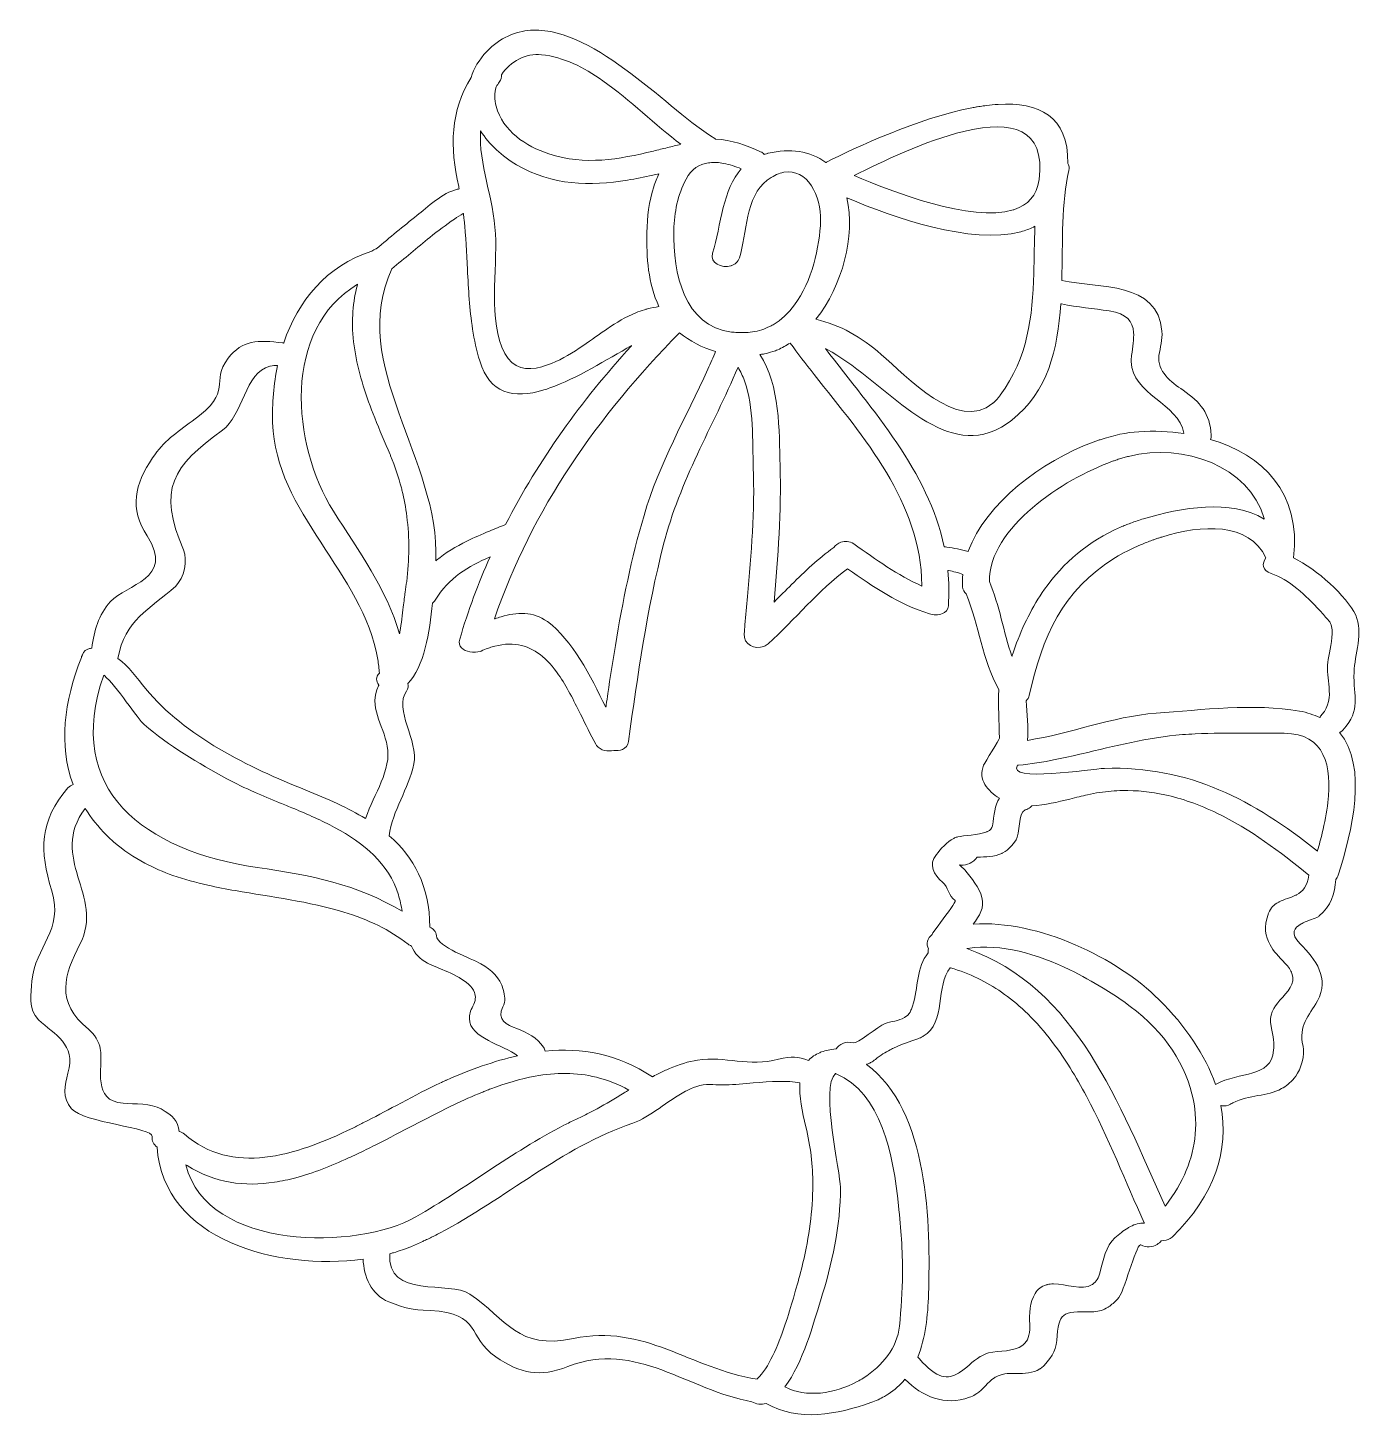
# Model space of a CAD drawing. Header units: inches. Extents: x -812 to 7891, y -3575 to 2748.
# Drawn here: x -802.8 to -370, y -1491.4 to -1041.3 of the extents above; entities that cross this region are included whole.
import ezdxf

# ---------------------------------------------------------------- set-up
doc = ezdxf.new("R2010")
doc.units = ezdxf.units.IN
doc.header["$MEASUREMENT"] = 0
doc.layers.add('Layer 1', color=7, linetype='Continuous')

# ---------------------------------------------------------------- blocks, each defined once
blk = doc.blocks.new('block 67')
at = {"layer": 'Layer 1', "lineweight": 0}
for points, knots in [([(-379.04, -1268.63), (-379.01, -1268.61), (-378.98, -1268.6), (-378.95, -1268.58), (-378.65, -1268.41), (-378.38, -1268.18), (-378.14, -1267.93), (-372.09, -1261.31), (-374.84, -1257.38), (-374.56, -1249.31), (-374.37, -1243.67), (-371.47, -1236.38), (-374.02, -1230.9), (-376.95, -1224.62), (-386.58, -1216.11), (-394.09, -1212.3), (-391.58, -1191.4), (-404.14, -1179.07), (-420.9, -1174.11), (-420.77, -1173.67), (-420.63, -1173.25), (-420.69, -1172.71), (-421.1, -1165.64), (-424.16, -1162.13), (-429.79, -1158.24), (-433.64, -1155.58), (-438.25, -1152.2), (-437.55, -1147.02), (-437.16, -1144.41), (-436.36, -1141.9), (-436.58, -1139.21), (-437.91, -1123.06), (-456.88, -1125.35), (-468.94, -1122.84), (-468.6, -1110.23), (-469.1, -1097.56), (-466.63, -1087.34), (-466.39, -1086.42), (-466.63, -1085.65), (-467.02, -1084.99), (-466.67, -1069.62), (-476.48, -1065.2), (-489.5, -1065.96), (-490.74, -1066.04), (-492.01, -1066.16), (-493.3, -1066.32), (-493.63, -1066.36), (-493.95, -1066.41), (-494.28, -1066.45), (-494.6, -1066.5), (-494.93, -1066.55), (-495.26, -1066.6), (-495.59, -1066.65), (-495.92, -1066.7), (-496.25, -1066.76), (-496.33, -1066.77), (-496.4, -1066.79), (-496.48, -1066.8), (-496.97, -1066.88), (-497.47, -1066.98), (-497.97, -1067.07), (-515.36, -1070.4), (-535.44, -1079.88), (-544.98, -1084.62), (-545.05, -1084.66), (-545.11, -1084.69), (-545.17, -1084.72), (-550.12, -1080.95), (-556.91, -1080.15), (-563.73, -1081.72), (-563.79, -1081.73), (-563.85, -1081.74), (-563.9, -1081.76), (-564.2, -1081.82), (-564.48, -1081.93), (-564.77, -1082.03), (-564.85, -1082.05), (-564.93, -1082.08), (-565.01, -1082.1), (-565.35, -1081.77), (-565.7, -1081.47), (-566.2, -1081.25), (-570.63, -1079.16), (-575.75, -1077.4), (-580.76, -1077.14), (-580.87, -1077.08), (-580.9, -1077), (-581, -1076.94), (-595.34, -1068.45), (-619.29, -1041.26), (-639.74, -1041.98), (-639.99, -1041.98), (-640.23, -1042), (-640.47, -1042.02), (-645.47, -1042.35), (-650.24, -1044.41), (-654.61, -1048.88), (-657.23, -1051.57), (-658.85, -1054.4), (-659.73, -1057.26), (-666.38, -1068.01), (-666.64, -1079.83), (-663.7, -1092.44), (-663.63, -1092.71), (-663.61, -1092.96), (-663.55, -1093.25), (-663.55, -1093.25), (-663.55, -1093.26), (-663.55, -1093.26), (-663.69, -1093.28), (-663.82, -1093.3), (-663.96, -1093.33), (-664.03, -1093.34), (-664.11, -1093.36), (-664.18, -1093.38), (-668.91, -1094.41), (-673.9, -1099.26), (-677.18, -1101.83), (-681.64, -1105.32), (-685.98, -1108.95), (-690.31, -1112.59), (-690.85, -1112.76), (-691.37, -1112.98), (-691.79, -1113.33), (-706.52, -1118.09), (-715.58, -1129.42), (-720.19, -1142.89), (-720.21, -1142.94), (-720.22, -1142.99), (-720.24, -1143.04), (-720.37, -1143.01), (-720.45, -1142.94), (-720.6, -1142.93), (-724.48, -1142.53), (-727.76, -1142.21), (-730.68, -1142.85), (-733.43, -1143.45), (-735.86, -1144.9), (-738.18, -1147.91), (-744.37, -1155.93), (-735.75, -1158.11), (-749.76, -1168.2), (-754.86, -1171.89), (-758.97, -1174.76), (-762.56, -1180.02), (-768.44, -1188.67), (-770.09, -1196.35), (-764.3, -1205.29), (-755.25, -1219.24), (-771.2, -1220.9), (-776.13, -1226.45), (-780.23, -1231.04), (-781.31, -1235.68), (-782.2, -1241.48), (-782.2, -1241.5), (-782.21, -1241.51), (-782.21, -1241.53), (-782.47, -1241.55), (-782.73, -1241.59), (-782.97, -1241.66), (-783.95, -1241.9), (-784.78, -1242.52), (-785.23, -1243.61), (-785.26, -1243.74), (-785.32, -1243.85), (-785.36, -1243.97), (-785.46, -1244.14), (-785.53, -1244.33), (-785.56, -1244.51), (-791.14, -1258.76), (-792.98, -1272.81), (-788.21, -1285.55), (-788.83, -1285.74), (-789.43, -1286.08), (-789.9, -1286.63), (-799.1, -1297.14), (-799.15, -1306.98), (-795.14, -1319.82), (-791.13, -1332.74), (-800.54, -1337.73), (-801.51, -1348.99), (-801.88, -1352.95), (-802.84, -1358.14), (-799.41, -1361.45), (-794.23, -1366.42), (-787.2, -1369.23), (-789.9, -1378.69), (-791, -1382.65), (-791.83, -1386.51), (-788.73, -1390.21), (-784.92, -1394.73), (-762.34, -1396.29), (-762.71, -1399.15), (-762.9, -1400.65), (-762.17, -1401.77), (-761.11, -1402.56), (-759.1, -1432.7), (-722.2, -1442.53), (-694.6, -1438.73), (-694.32, -1444.33), (-691.99, -1450.27), (-686.29, -1452.52), (-680.02, -1454.98), (-679.58, -1455), (-672.95, -1455.33), (-656.07, -1456.14), (-661.13, -1463.93), (-651.76, -1470.29), (-643.65, -1475.76), (-637.56, -1476.98), (-628.43, -1473.43), (-606.31, -1464.8), (-589.56, -1481.21), (-569, -1484.78), (-567.68, -1485.57), (-565.96, -1485.93), (-564.43, -1485.31), (-554.06, -1491.37), (-541.46, -1488.91), (-530.56, -1485.05), (-528.98, -1484.5), (-527.53, -1483.84), (-526.21, -1483.08), (-525.79, -1482.85), (-525.38, -1482.6), (-524.99, -1482.34), (-522.88, -1480.97), (-521.12, -1479.36), (-519.62, -1477.55), (-519.6, -1477.57), (-519.58, -1477.59), (-519.56, -1477.61), (-513.99, -1483.09), (-506.74, -1486.3), (-498.79, -1483.35), (-498.1, -1483.1), (-497.5, -1482.81), (-496.96, -1482.49), (-496.86, -1482.43), (-496.76, -1482.37), (-496.66, -1482.31), (-494.08, -1480.69), (-492.97, -1478.48), (-490.69, -1477.06), (-490.51, -1476.94), (-490.32, -1476.83), (-490.12, -1476.72), (-488.6, -1475.94), (-486.58, -1475.48), (-483.44, -1475.67), (-481.18, -1475.79), (-478.19, -1475.52), (-476.06, -1474.22), (-475.98, -1474.17), (-475.91, -1474.13), (-475.84, -1474.08), (-475.41, -1473.8), (-475.02, -1473.47), (-474.68, -1473.09), (-471.75, -1469.83), (-470.58, -1467.85), (-470.38, -1463.46), (-470.2, -1459.35), (-469.29, -1457.43), (-467.74, -1456.54), (-465.72, -1455.38), (-462.61, -1455.98), (-458.61, -1455.74), (-456.81, -1455.63), (-455.4, -1455.12), (-454.13, -1454.33), (-454.03, -1454.28), (-453.94, -1454.22), (-453.85, -1454.15), (-452.84, -1453.49), (-451.9, -1452.65), (-450.92, -1451.7), (-448.84, -1449.72), (-445.12, -1434.48), (-443.55, -1434.14), (-443.5, -1434.12), (-443.44, -1434.13), (-443.39, -1434.16), (-441.66, -1435.18), (-439.65, -1434.9), (-438.19, -1434.02), (-437.64, -1433.68), (-437.17, -1433.27), (-436.82, -1432.8), (-436.78, -1432.8), (-436.75, -1432.81), (-436.71, -1432.8), (-435.71, -1432.84), (-434.73, -1432.66), (-433.9, -1432.13), (-433.68, -1432), (-433.47, -1431.84), (-433.28, -1431.65), (-419.39, -1418.02), (-414.9, -1403.45), (-417.54, -1389.17), (-417.46, -1389.19), (-417.38, -1389.2), (-417.3, -1389.21), (-416.35, -1389.36), (-415.35, -1389.25), (-414.45, -1388.72), (-414.38, -1388.68), (-414.31, -1388.64), (-414.24, -1388.6), (-414.07, -1388.51), (-413.91, -1388.42), (-413.74, -1388.34), (-408.26, -1385.54), (-402.77, -1386.35), (-397.95, -1383.71), (-397.79, -1383.63), (-397.64, -1383.54), (-397.49, -1383.45), (-396.05, -1382.59), (-394.68, -1381.39), (-393.38, -1379.67), (-391.69, -1377.45), (-390.33, -1372.77), (-391.01, -1370), (-392.67, -1363.24), (-389.05, -1360.27), (-386.38, -1355.4), (-382.34, -1348.01), (-386.92, -1342.14), (-392.03, -1336.84), (-395.21, -1333.58), (-393.89, -1331.75), (-391.63, -1330.52), (-391.43, -1330.4), (-391.21, -1330.3), (-391, -1330.19), (-389.27, -1329.38), (-387.23, -1328.84), (-386.18, -1328.24), (-386.16, -1328.23), (-386.13, -1328.22), (-386.11, -1328.2), (-385.98, -1328.13), (-385.86, -1328.05), (-385.77, -1327.97), (-382.02, -1324.68), (-380.8, -1320.89), (-380.49, -1316.15), (-380.14, -1315.75), (-379.86, -1315.31), (-379.7, -1314.8), (-375.21, -1300.7), (-370.01, -1279.77), (-379.25, -1268.73), (-379.18, -1268.7), (-379.11, -1268.67), (-379.04, -1268.63)], [0, 0, 0, 0, 1, 1, 1, 2, 2, 2, 3, 3, 3, 4, 4, 4, 5, 5, 5, 6, 6, 6, 7, 7, 7, 8, 8, 8, 9, 9, 9, 10, 10, 10, 11, 11, 11, 12, 12, 12, 13, 13, 13, 14, 14, 14, 15, 15, 15, 16, 16, 16, 17, 17, 17, 18, 18, 18, 19, 19, 19, 20, 20, 20, 21, 21, 21, 22, 22, 22, 23, 23, 23, 24, 24, 24, 25, 25, 25, 26, 26, 26, 27, 27, 27, 28, 28, 28, 29, 29, 29, 30, 30, 30, 31, 31, 31, 32, 32, 32, 33, 33, 33, 34, 34, 34, 35, 35, 35, 36, 36, 36, 37, 37, 37, 38, 38, 38, 39, 39, 39, 40, 40, 40, 41, 41, 41, 42, 42, 42, 43, 43, 43, 44, 44, 44, 45, 45, 45, 46, 46, 46, 47, 47, 47, 48, 48, 48, 49, 49, 49, 50, 50, 50, 51, 51, 51, 52, 52, 52, 53, 53, 53, 54, 54, 54, 55, 55, 55, 56, 56, 56, 57, 57, 57, 58, 58, 58, 59, 59, 59, 60, 60, 60, 61, 61, 61, 62, 62, 62, 63, 63, 63, 64, 64, 64, 65, 65, 65, 66, 66, 66, 67, 67, 67, 68, 68, 68, 69, 69, 69, 70, 70, 70, 71, 71, 71, 72, 72, 72, 73, 73, 73, 74, 74, 74, 75, 75, 75, 76, 76, 76, 77, 77, 77, 78, 78, 78, 79, 79, 79, 80, 80, 80, 81, 81, 81, 82, 82, 82, 83, 83, 83, 84, 84, 84, 85, 85, 85, 86, 86, 86, 87, 87, 87, 88, 88, 88, 89, 89, 89, 90, 90, 90, 91, 91, 91, 92, 92, 92, 93, 93, 93, 94, 94, 94, 95, 95, 95, 96, 96, 96, 97, 97, 97, 98, 98, 98, 99, 99, 99, 100, 100, 100, 101, 101, 101, 102, 102, 102, 103, 103, 103, 104, 104, 104, 105, 105, 105, 106, 106, 106, 107, 107, 107, 108, 108, 108, 109, 109, 109, 110, 110, 110, 111, 111, 111, 112, 112, 112, 113, 113, 113, 114, 114, 114, 115, 115, 115, 116, 116, 116, 117, 117, 117, 118, 118, 118, 119, 119, 119, 119]), ([(-636.94, -1049.93), (-629.88, -1050.68), (-623.36, -1053.97), (-617.16, -1058.31), (-608.33, -1064.47), (-600.13, -1072.76), (-591.92, -1078.85), (-593.38, -1079.19), (-594.83, -1079.55), (-596.27, -1079.9), (-597.03, -1080.09), (-597.79, -1080.28), (-598.54, -1080.46), (-599.3, -1080.65), (-600.05, -1080.83), (-600.8, -1081.01), (-612, -1083.72), (-622.8, -1085.75), (-634.61, -1081.92), (-642.06, -1079.48), (-649.45, -1074.55), (-651.59, -1066.58), (-652.18, -1064.4), (-652.13, -1062.26), (-651.61, -1060.27), (-651.28, -1059.76), (-650.97, -1059.3), (-650.61, -1058.78), (-649.96, -1057.97), (-649.81, -1057.16), (-649.86, -1056.37), (-647.08, -1052.13), (-642.02, -1049.4), (-636.94, -1049.93)], [0, 0, 0, 0, 1, 1, 1, 2, 2, 2, 3, 3, 3, 4, 4, 4, 5, 5, 5, 6, 6, 6, 7, 7, 7, 8, 8, 8, 9, 9, 9, 10, 10, 10, 11, 11, 11, 11]), ([(-484.69, -1100.04), (-498.09, -1104.11), (-523.74, -1094.16), (-536.02, -1088.96), (-527.12, -1084.47), (-512.95, -1077.67), (-500.62, -1074.69), (-500.31, -1074.61), (-500.01, -1074.54), (-499.7, -1074.47), (-485.55, -1071.25), (-474.08, -1073.34), (-476.28, -1090.26), (-476.96, -1095.46), (-479.91, -1098.45), (-484.22, -1099.9), (-484.37, -1099.95), (-484.53, -1100), (-484.69, -1100.04)], [0, 0, 0, 0, 1, 1, 1, 2, 2, 2, 3, 3, 3, 4, 4, 4, 5, 5, 5, 6, 6, 6, 6]), ([(-615.82, -1138.48), (-616.49, -1138.92), (-617.16, -1139.38), (-617.84, -1139.85), (-621.93, -1142.69), (-629.43, -1148.46), (-636.29, -1150.52), (-636.48, -1150.58), (-636.68, -1150.63), (-636.87, -1150.68), (-641.72, -1152), (-646.19, -1151.34), (-648.83, -1146.34), (-654.23, -1136.02), (-651.22, -1119.07), (-651.82, -1107.77), (-652.44, -1096.02), (-657.33, -1085.29), (-656.65, -1074.51), (-653.78, -1078.92), (-649.63, -1082.77), (-645.03, -1085.45), (-633.32, -1092.25), (-621.33, -1092.38), (-609.21, -1090.42), (-606.49, -1089.99), (-603.77, -1089.45), (-601.04, -1088.85), (-600.38, -1088.71), (-599.71, -1088.56), (-599.05, -1088.41), (-599.71, -1089.74), (-600.27, -1091.12), (-600.73, -1092.55), (-602.28, -1097.27), (-602.81, -1102.42), (-602.93, -1107.31), (-603.11, -1115.19), (-602.52, -1123.97), (-599.04, -1131.21), (-599.03, -1131.22), (-599.02, -1131.23), (-599.02, -1131.24), (-600.32, -1131.39), (-601.56, -1131.63), (-602.76, -1131.95), (-603.08, -1132.04), (-603.39, -1132.12), (-603.7, -1132.23), (-604.66, -1132.51), (-605.59, -1132.84), (-606.51, -1133.23), (-609.7, -1134.55), (-612.7, -1136.38), (-615.82, -1138.48)], [0, 0, 0, 0, 1, 1, 1, 2, 2, 2, 3, 3, 3, 4, 4, 4, 5, 5, 5, 6, 6, 6, 7, 7, 7, 8, 8, 8, 9, 9, 9, 10, 10, 10, 11, 11, 11, 12, 12, 12, 13, 13, 13, 14, 14, 14, 15, 15, 15, 16, 16, 16, 17, 17, 17, 18, 18, 18, 18]), ([(-583.07, -1084.84), (-582.91, -1084.81), (-582.75, -1084.79), (-582.58, -1084.78), (-581.16, -1084.62), (-579.67, -1084.73), (-578.17, -1085.01), (-576.24, -1085.36), (-574.3, -1086), (-572.45, -1086.74), (-575.41, -1090.06), (-577.06, -1094.54), (-578.26, -1099.24), (-579.55, -1104.26), (-580.33, -1109.56), (-581.7, -1113.99), (-582.71, -1117.23), (-578.75, -1118.94), (-575.8, -1118.05), (-575.76, -1118.04), (-575.71, -1118.03), (-575.67, -1118.01), (-574.48, -1117.62), (-573.47, -1116.79), (-573.06, -1115.46), (-570.66, -1107.7), (-571.11, -1095.69), (-564.04, -1090.41), (-562.37, -1089.17), (-560.8, -1088.4), (-559.33, -1088.03), (-559.13, -1087.97), (-558.94, -1087.93), (-558.75, -1087.89), (-551.11, -1086.43), (-546.54, -1095.68), (-546.82, -1103.49), (-547.15, -1112.09), (-549.64, -1123.12), (-555.27, -1130.72), (-557.2, -1133.33), (-559.49, -1135.53), (-562.19, -1137.09), (-562.56, -1137.31), (-562.94, -1137.51), (-563.33, -1137.7), (-563.49, -1137.78), (-563.65, -1137.86), (-563.82, -1137.93), (-565.57, -1138.73), (-567.47, -1139.28), (-569.54, -1139.51), (-571.44, -1139.69), (-573.15, -1139.68), (-574.78, -1139.53), (-575.07, -1139.5), (-575.33, -1139.45), (-575.62, -1139.45), (-590.78, -1137.55), (-594.56, -1120.67), (-594.22, -1106.56), (-594.08, -1100.83), (-592.98, -1095.15), (-590.28, -1090.09), (-588.5, -1086.78), (-585.94, -1085.26), (-583.07, -1084.84)], [0, 0, 0, 0, 1, 1, 1, 2, 2, 2, 3, 3, 3, 4, 4, 4, 5, 5, 5, 6, 6, 6, 7, 7, 7, 8, 8, 8, 9, 9, 9, 10, 10, 10, 11, 11, 11, 12, 12, 12, 13, 13, 13, 14, 14, 14, 15, 15, 15, 16, 16, 16, 17, 17, 17, 18, 18, 18, 19, 19, 19, 20, 20, 20, 21, 21, 21, 22, 22, 22, 22]), ([(-538.33, -1096.16), (-538.24, -1096.2), (-538.15, -1096.24), (-538.05, -1096.27), (-523.31, -1102.38), (-498.29, -1111.38), (-482.22, -1107.06), (-482.01, -1107.01), (-481.81, -1106.95), (-481.6, -1106.89), (-480.2, -1106.48), (-478.87, -1105.96), (-477.62, -1105.32), (-477.62, -1105.32), (-477.62, -1105.37), (-477.62, -1105.37), (-477.81, -1110.46), (-477.83, -1115.55), (-477.98, -1120.6), (-478.39, -1134.3), (-479.84, -1147.7), (-488.81, -1159.83), (-489.02, -1160.12), (-489.24, -1160.4), (-489.46, -1160.66), (-489.95, -1161.26), (-490.46, -1161.79), (-490.99, -1162.26), (-491.07, -1162.32), (-491.15, -1162.39), (-491.23, -1162.46), (-502.36, -1171.92), (-519.22, -1153.71), (-527.28, -1146.65), (-533.63, -1141.09), (-540.46, -1137.12), (-548.36, -1135.34), (-539.78, -1124.53), (-535.52, -1108.37), (-538.33, -1096.16)], [0, 0, 0, 0, 1, 1, 1, 2, 2, 2, 3, 3, 3, 4, 4, 4, 5, 5, 5, 6, 6, 6, 7, 7, 7, 8, 8, 8, 9, 9, 9, 10, 10, 10, 11, 11, 11, 12, 12, 12, 13, 13, 13, 13]), ([(-662.23, -1101.15), (-662.23, -1101.15), (-662.21, -1101.14), (-662.2, -1101.13), (-662.2, -1101.16), (-662.19, -1101.19), (-662.19, -1101.22), (-662.1, -1101.91), (-662.02, -1102.59), (-661.95, -1103.28), (-661.37, -1108.57), (-661.13, -1113.89), (-660.88, -1119.21), (-660.56, -1125.68), (-660.23, -1132.13), (-659.23, -1138.48), (-658.69, -1141.95), (-657.95, -1145.39), (-656.91, -1148.79), (-655.28, -1154.12), (-652.58, -1157.14), (-649.17, -1158.52), (-645.52, -1160.01), (-641.07, -1159.62), (-636.26, -1158.15), (-635.61, -1157.96), (-634.95, -1157.74), (-634.28, -1157.51), (-625.53, -1154.42), (-615.86, -1148.3), (-607.87, -1143.84), (-607.91, -1143.89), (-607.95, -1143.93), (-608, -1143.98), (-624.11, -1161.69), (-637.87, -1180.65), (-648.54, -1201.59), (-650.3, -1202.3), (-652.04, -1203), (-653.74, -1203.7), (-656.27, -1204.75), (-658.74, -1205.82), (-661.1, -1206.99), (-664.6, -1208.71), (-667.88, -1210.66), (-670.86, -1213.08), (-670.95, -1213.15), (-671.03, -1213.22), (-671.12, -1213.29), (-669.54, -1180.81), (-699.76, -1149.97), (-685.29, -1119.07), (-681.19, -1115.67), (-677.14, -1112.2), (-672.99, -1108.89), (-670.41, -1106.82), (-667.78, -1104.84), (-665.1, -1102.97), (-664.16, -1102.33), (-663.21, -1101.72), (-662.23, -1101.15)], [0, 0, 0, 0, 1, 1, 1, 2, 2, 2, 3, 3, 3, 4, 4, 4, 5, 5, 5, 6, 6, 6, 7, 7, 7, 8, 8, 8, 9, 9, 9, 10, 10, 10, 11, 11, 11, 12, 12, 12, 13, 13, 13, 14, 14, 14, 15, 15, 15, 16, 16, 16, 17, 17, 17, 18, 18, 18, 19, 19, 19, 20, 20, 20, 20]), ([(-704.13, -1197.27), (-717.81, -1175.53), (-720.68, -1138.51), (-696.38, -1124.05), (-696.39, -1124.09), (-696.4, -1124.13), (-696.41, -1124.17), (-696.68, -1125.19), (-696.92, -1126.2), (-697.11, -1127.21), (-697.71, -1130.22), (-697.99, -1133.2), (-698.01, -1136.17), (-698.05, -1143.12), (-696.66, -1149.97), (-694.52, -1156.84), (-693.45, -1160.27), (-692.19, -1163.7), (-690.82, -1167.15), (-689.26, -1171.08), (-687.57, -1175.03), (-685.87, -1179.01), (-685.81, -1179.16), (-685.75, -1179.3), (-685.69, -1179.45), (-684.26, -1182.83), (-683.1, -1186.28), (-682.21, -1189.77), (-682.15, -1190.01), (-682.09, -1190.26), (-682.03, -1190.5), (-681.34, -1193.3), (-680.82, -1196.12), (-680.47, -1198.97), (-679.57, -1205.92), (-679.62, -1212.99), (-680.51, -1220.04), (-680.65, -1221.18), (-680.81, -1222.32), (-681, -1223.46), (-681.19, -1224.65), (-681.38, -1226.33), (-681.61, -1228.26), (-681.88, -1230.67), (-682.22, -1233.47), (-682.7, -1236.24), (-682.74, -1236.45), (-682.77, -1236.65), (-682.81, -1236.86), (-686.97, -1222.5), (-695.93, -1210.31), (-704.13, -1197.27)], [0, 0, 0, 0, 1, 1, 1, 2, 2, 2, 3, 3, 3, 4, 4, 4, 5, 5, 5, 6, 6, 6, 7, 7, 7, 8, 8, 8, 9, 9, 9, 10, 10, 10, 11, 11, 11, 12, 12, 12, 13, 13, 13, 14, 14, 14, 15, 15, 15, 16, 16, 16, 17, 17, 17, 17]), ([(-469.26, -1130.35), (-469.19, -1130.36), (-469.12, -1130.38), (-469.05, -1130.39), (-463.94, -1131.38), (-458.73, -1131.85), (-453.6, -1132.64), (-447.8, -1133.52), (-446.02, -1136.03), (-445.76, -1139.57), (-445.6, -1141.73), (-446, -1144.26), (-446.39, -1147.03), (-446.48, -1147.72), (-446.52, -1148.37), (-446.5, -1149), (-446.23, -1159.56), (-431.24, -1162.48), (-429.53, -1172.09), (-429.52, -1172.13), (-429.52, -1172.16), (-429.51, -1172.2), (-434.27, -1171.52), (-439.21, -1171.31), (-444.11, -1171.63), (-447.95, -1171.87), (-452.2, -1172.77), (-456.59, -1174.21), (-456.95, -1174.33), (-457.31, -1174.45), (-457.66, -1174.58), (-458.04, -1174.71), (-458.42, -1174.85), (-458.8, -1174.99), (-475.41, -1181.08), (-493.43, -1194.67), (-499.14, -1210.15), (-499.16, -1210.2), (-499.17, -1210.24), (-499.19, -1210.29), (-501.43, -1209.6), (-503.79, -1209.22), (-506.08, -1208.85), (-506.34, -1208.8), (-506.62, -1208.84), (-506.9, -1208.82), (-512.07, -1184.36), (-529.85, -1165.02), (-545.27, -1144.8), (-545.1, -1144.89), (-544.93, -1144.97), (-544.76, -1145.06), (-527.57, -1154.06), (-510.74, -1177.94), (-492.39, -1171.9), (-492.17, -1171.84), (-491.96, -1171.76), (-491.74, -1171.68), (-489.54, -1170.88), (-487.31, -1169.63), (-485.06, -1167.87), (-473.43, -1158.81), (-470.24, -1144.95), (-469.26, -1130.35)], [0, 0, 0, 0, 1, 1, 1, 2, 2, 2, 3, 3, 3, 4, 4, 4, 5, 5, 5, 6, 6, 6, 7, 7, 7, 8, 8, 8, 9, 9, 9, 10, 10, 10, 11, 11, 11, 12, 12, 12, 13, 13, 13, 14, 14, 14, 15, 15, 15, 16, 16, 16, 17, 17, 17, 18, 18, 18, 19, 19, 19, 20, 20, 20, 21, 21, 21, 21]), ([(-583.24, -1151.44), (-590.34, -1167.09), (-598.98, -1182.03), (-603.86, -1198.66), (-607.93, -1212.49), (-610.77, -1226.49), (-613.11, -1240.61), (-613.97, -1245.79), (-614.77, -1250.98), (-615.53, -1256.19), (-615.71, -1257.41), (-615.89, -1258.63), (-616.06, -1259.85), (-616.1, -1260.1), (-616.13, -1260.36), (-616.17, -1260.61), (-621.2, -1250.43), (-626.93, -1238.88), (-635.07, -1232.95), (-639.71, -1229.57), (-644.93, -1229.84), (-650.02, -1231.36), (-650.66, -1231.56), (-651.29, -1231.77), (-651.93, -1232), (-652.02, -1232.03), (-652.1, -1232.06), (-652.19, -1232.09), (-640.01, -1196.46), (-618.8, -1166.66), (-592.39, -1139.66), (-589.12, -1142.38), (-585.07, -1144.47), (-580.73, -1145.7), (-581.54, -1147.63), (-582.38, -1149.54), (-583.24, -1151.44)], [0, 0, 0, 0, 1, 1, 1, 2, 2, 2, 3, 3, 3, 4, 4, 4, 5, 5, 5, 6, 6, 6, 7, 7, 7, 8, 8, 8, 9, 9, 9, 10, 10, 10, 11, 11, 11, 12, 12, 12, 12]), ([(-566.18, -1146.69), (-565.76, -1146.63), (-565.34, -1146.59), (-564.96, -1146.5), (-564.06, -1146.32), (-563.17, -1146.08), (-562.31, -1145.78), (-562.01, -1145.69), (-561.72, -1145.58), (-561.43, -1145.47), (-561.17, -1145.37), (-560.92, -1145.27), (-560.67, -1145.16), (-559.29, -1144.57), (-557.96, -1143.84), (-556.67, -1143), (-554.2, -1146.39), (-551.59, -1149.76), (-548.94, -1153.12), (-532.67, -1173.72), (-514.48, -1194.31), (-514.12, -1221.25), (-514.12, -1221.25), (-514.12, -1221.45), (-514.12, -1221.45), (-522.02, -1217.93), (-528.95, -1212.86), (-536.12, -1207.85), (-537.45, -1206.92), (-538.97, -1206.86), (-540.26, -1207.31), (-541.23, -1207.64), (-542.07, -1208.25), (-542.61, -1209), (-547.53, -1212.63), (-551.93, -1216.72), (-556.2, -1220.96), (-558.1, -1222.83), (-559.96, -1224.73), (-561.84, -1226.62), (-560.58, -1211.96), (-559.44, -1197.33), (-559.91, -1182.59), (-560.27, -1171.2), (-559.82, -1156.73), (-566.44, -1146.72), (-566.35, -1146.71), (-566.27, -1146.69), (-566.18, -1146.69)], [0, 0, 0, 0, 1, 1, 1, 2, 2, 2, 3, 3, 3, 4, 4, 4, 5, 5, 5, 6, 6, 6, 7, 7, 7, 8, 8, 8, 9, 9, 9, 10, 10, 10, 11, 11, 11, 12, 12, 12, 13, 13, 13, 14, 14, 14, 15, 15, 15, 16, 16, 16, 16]), ([(-724.71, -1150.46), (-724.66, -1150.44), (-724.6, -1150.43), (-724.54, -1150.42), (-723.82, -1150.26), (-723.03, -1150.2), (-722.18, -1150.26), (-723.46, -1156.28), (-723.98, -1162.54), (-723.79, -1168.71), (-722.88, -1197.85), (-694.65, -1217.02), (-689.86, -1245.12), (-689.6, -1246.6), (-689.42, -1248.09), (-689.3, -1249.62), (-690.6, -1250.74), (-690.41, -1252.21), (-689.47, -1253.44), (-689.52, -1253.53), (-689.56, -1253.61), (-689.6, -1253.7), (-693.03, -1260.3), (-688.1, -1266.07), (-686.76, -1273.15), (-685.33, -1280.7), (-691.08, -1288.6), (-693.72, -1296.32), (-693.74, -1296.39), (-693.77, -1296.47), (-693.79, -1296.54), (-699.45, -1293.08), (-706, -1290.16), (-713.09, -1287.32), (-731.53, -1279.93), (-751.98, -1270.17), (-764.8, -1254.58), (-767.56, -1251.21), (-770.36, -1247.33), (-773.76, -1244.83), (-771.57, -1232.28), (-763.57, -1229.14), (-755.1, -1221.45), (-752.35, -1218.93), (-751.19, -1213.12), (-752.61, -1209.79), (-760.94, -1190.04), (-756.28, -1182.93), (-739.94, -1171.11), (-733.57, -1166.5), (-732.69, -1152.39), (-724.71, -1150.46)], [0, 0, 0, 0, 1, 1, 1, 2, 2, 2, 3, 3, 3, 4, 4, 4, 5, 5, 5, 6, 6, 6, 7, 7, 7, 8, 8, 8, 9, 9, 9, 10, 10, 10, 11, 11, 11, 12, 12, 12, 13, 13, 13, 14, 14, 14, 15, 15, 15, 16, 16, 16, 17, 17, 17, 17]), ([(-502.51, -1302.42), (-502.86, -1302.51), (-503.21, -1302.63), (-503.55, -1302.79), (-503.64, -1302.82), (-503.73, -1302.87), (-503.82, -1302.92), (-506.09, -1304.03), (-508.03, -1306.36), (-509.44, -1308.14), (-512.15, -1311.53), (-510.27, -1314.68), (-507.43, -1317.08), (-505.58, -1318.65), (-505.56, -1321.5), (-503.4, -1322.99), (-503.19, -1323.13), (-503.81, -1324.16), (-504.76, -1325.53), (-506.63, -1328.24), (-509.82, -1332.28), (-510.57, -1333.43), (-510.67, -1333.59), (-510.67, -1333.78), (-510.75, -1333.95), (-512.55, -1335.16), (-512.79, -1337.06), (-512, -1338.57), (-512.12, -1339), (-512.13, -1339.46), (-512.12, -1339.91), (-515.92, -1344.5), (-515.2, -1350.98), (-517.19, -1357.13), (-517.32, -1357.56), (-517.47, -1357.98), (-517.64, -1358.4), (-517.97, -1359.24), (-518.48, -1359.86), (-519.1, -1360.35), (-519.2, -1360.43), (-519.31, -1360.51), (-519.42, -1360.57), (-519.52, -1360.64), (-519.63, -1360.71), (-519.74, -1360.76), (-521.58, -1361.84), (-524.11, -1362.03), (-526.17, -1362.75), (-528.12, -1363.45), (-534.96, -1369.4), (-536.36, -1368.96), (-538.72, -1368.23), (-540.83, -1369.38), (-541.85, -1370.9), (-541.85, -1370.9), (-541.93, -1370.9), (-541.93, -1370.9), (-543.71, -1371.07), (-545.23, -1371.39), (-546.53, -1371.88), (-546.73, -1371.94), (-546.92, -1372.02), (-547.1, -1372.1), (-548.57, -1372.71), (-549.72, -1373.52), (-550.62, -1374.49), (-550.68, -1374.54), (-550.72, -1374.59), (-550.77, -1374.64), (-554.1, -1373.4), (-556.06, -1373.05), (-560.45, -1374.24), (-569.98, -1376.8), (-577.62, -1373.11), (-586.59, -1374.49), (-589.57, -1374.95), (-592.61, -1375.93), (-595.66, -1377.24), (-596.79, -1377.72), (-597.93, -1378.25), (-599.06, -1378.83), (-599.67, -1379.12), (-600.29, -1379.44), (-600.9, -1379.76), (-600.98, -1379.8), (-601.07, -1379.85), (-601.15, -1379.89), (-612.5, -1372.46), (-624.03, -1370.43), (-635.75, -1371.6), (-635.87, -1371.17), (-636, -1370.76), (-636.3, -1370.32), (-638.41, -1367.17), (-641.51, -1365.66), (-644.97, -1364.34), (-648.18, -1363.11), (-651.53, -1361.42), (-649.45, -1357.31), (-648.5, -1355.42), (-648.77, -1353.68), (-649.32, -1351.73), (-650.44, -1347.79), (-653.1, -1345.47), (-656.54, -1343.45), (-659.49, -1341.73), (-670.53, -1337.96), (-670.91, -1334.36), (-671.03, -1333.01), (-671.9, -1332.11), (-673, -1331.55), (-673.17, -1318.09), (-678.16, -1309.02), (-686.16, -1302.08), (-685.05, -1293.77), (-679.94, -1287.04), (-678.18, -1278.9), (-676.58, -1271.51), (-684.78, -1261.2), (-680.6, -1255.42), (-679.94, -1254.52), (-679.84, -1253.69), (-680.12, -1252.93), (-674.86, -1247.52), (-673.07, -1236.38), (-672.18, -1226.95), (-671.84, -1226.68), (-671.51, -1226.39), (-671.29, -1226.02), (-666.93, -1218.75), (-660.61, -1215.09), (-653.59, -1212.06), (-657.38, -1220.56), (-660.66, -1229.4), (-663.37, -1238.59), (-664.09, -1241.01), (-662.22, -1242.32), (-660.11, -1242.71), (-658.92, -1242.93), (-657.66, -1242.87), (-656.74, -1242.54), (-656.65, -1242.51), (-656.56, -1242.48), (-656.47, -1242.44), (-655.72, -1242.11), (-654.99, -1241.81), (-654.28, -1241.57), (-653.95, -1241.44), (-653.63, -1241.33), (-653.31, -1241.23), (-646.67, -1239.13), (-641.59, -1240.39), (-637.42, -1243.59), (-635.21, -1245.28), (-633.25, -1247.52), (-631.46, -1250.09), (-628.84, -1253.85), (-626.58, -1258.31), (-624.39, -1262.78), (-622.75, -1266.09), (-621.15, -1269.41), (-619.47, -1272.46), (-619.38, -1272.63), (-619.27, -1272.78), (-619.16, -1272.93), (-617.92, -1274.57), (-615.53, -1275.01), (-613.65, -1274.51), (-612.68, -1274.67), (-611.68, -1274.58), (-610.84, -1274.21), (-610.82, -1274.21), (-610.81, -1274.2), (-610.79, -1274.19), (-609.82, -1273.74), (-609.08, -1272.9), (-608.9, -1271.61), (-605.86, -1250.23), (-602.89, -1228.96), (-597.54, -1207.98), (-592.32, -1187.6), (-581.65, -1169.93), (-573.49, -1150.83), (-572.67, -1152.16), (-572, -1153.62), (-571.45, -1155.16), (-568.35, -1163.72), (-568.86, -1175), (-568.57, -1183.13), (-568.06, -1197.08), (-569.18, -1210.96), (-570.43, -1224.84), (-570.71, -1227.89), (-570.99, -1230.93), (-571.25, -1233.98), (-571.34, -1234.94), (-571.43, -1235.89), (-571.51, -1236.85), (-571.82, -1240.37), (-567.99, -1242.06), (-565.14, -1240.92), (-564.64, -1240.72), (-564.18, -1240.44), (-563.77, -1240.07), (-555.03, -1232.15), (-547.61, -1222.99), (-538.17, -1215.85), (-538.15, -1215.87), (-538.12, -1215.88), (-538.1, -1215.9), (-529.75, -1221.74), (-521.53, -1227.36), (-511.65, -1230.44), (-510.49, -1230.81), (-508.79, -1230.88), (-507.49, -1230.34), (-506.45, -1229.93), (-505.67, -1229.14), (-505.58, -1227.84), (-505.3, -1223.9), (-505.4, -1220.12), (-505.75, -1216.45), (-505.67, -1216.46), (-505.59, -1216.48), (-505.51, -1216.49), (-503.95, -1216.74), (-502.38, -1217.07), (-500.9, -1217.68), (-501.03, -1219.01), (-501.09, -1220.35), (-501, -1221.68), (-500.93, -1222.68), (-500.47, -1223.4), (-499.79, -1223.96), (-495.73, -1234.33), (-494.61, -1245.16), (-489.23, -1254.9), (-489.6, -1260.19), (-489.08, -1265.02), (-489.1, -1270.57), (-489.1, -1271), (-493.75, -1278.24), (-494.17, -1279.25), (-496.12, -1283.93), (-492.79, -1287.69), (-489.07, -1289.94), (-490.59, -1292.25), (-490.81, -1295.43), (-491.33, -1298.91), (-491.44, -1299.68), (-492.05, -1300.24), (-492.94, -1300.67), (-493, -1300.7), (-493.06, -1300.73), (-493.13, -1300.76), (-495.82, -1301.95), (-500.75, -1301.98), (-502.51, -1302.42)], [0, 0, 0, 0, 1, 1, 1, 2, 2, 2, 3, 3, 3, 4, 4, 4, 5, 5, 5, 6, 6, 6, 7, 7, 7, 8, 8, 8, 9, 9, 9, 10, 10, 10, 11, 11, 11, 12, 12, 12, 13, 13, 13, 14, 14, 14, 15, 15, 15, 16, 16, 16, 17, 17, 17, 18, 18, 18, 19, 19, 19, 20, 20, 20, 21, 21, 21, 22, 22, 22, 23, 23, 23, 24, 24, 24, 25, 25, 25, 26, 26, 26, 27, 27, 27, 28, 28, 28, 29, 29, 29, 30, 30, 30, 31, 31, 31, 32, 32, 32, 33, 33, 33, 34, 34, 34, 35, 35, 35, 36, 36, 36, 37, 37, 37, 38, 38, 38, 39, 39, 39, 40, 40, 40, 41, 41, 41, 42, 42, 42, 43, 43, 43, 44, 44, 44, 45, 45, 45, 46, 46, 46, 47, 47, 47, 48, 48, 48, 49, 49, 49, 50, 50, 50, 51, 51, 51, 52, 52, 52, 53, 53, 53, 54, 54, 54, 55, 55, 55, 56, 56, 56, 57, 57, 57, 58, 58, 58, 59, 59, 59, 60, 60, 60, 61, 61, 61, 62, 62, 62, 63, 63, 63, 64, 64, 64, 65, 65, 65, 66, 66, 66, 67, 67, 67, 68, 68, 68, 69, 69, 69, 70, 70, 70, 71, 71, 71, 72, 72, 72, 73, 73, 73, 74, 74, 74, 75, 75, 75, 76, 76, 76, 77, 77, 77, 78, 78, 78, 79, 79, 79, 80, 80, 80, 81, 81, 81, 82, 82, 82, 83, 83, 83, 84, 84, 84, 85, 85, 85, 86, 86, 86, 86]), ([(-483.98, -1241.06), (-484.31, -1241.94), (-484.62, -1242.84), (-484.92, -1243.74), (-484.96, -1243.87), (-485.01, -1244), (-485.05, -1244.13), (-487.8, -1236.24), (-489.04, -1227.73), (-492.32, -1220.01), (-492.47, -1202.48), (-468.44, -1186.93), (-452.56, -1181.18), (-452.2, -1181.05), (-451.84, -1180.92), (-451.48, -1180.8), (-451.22, -1180.71), (-450.96, -1180.63), (-450.71, -1180.54), (-450.46, -1180.46), (-450.21, -1180.38), (-449.96, -1180.3), (-449.71, -1180.23), (-449.46, -1180.15), (-449.22, -1180.08), (-448.71, -1179.93), (-448.19, -1179.79), (-447.67, -1179.66), (-447.58, -1179.64), (-447.5, -1179.62), (-447.41, -1179.59), (-429.41, -1175.19), (-408.49, -1182.73), (-403.61, -1199.61), (-403.59, -1199.69), (-403.56, -1199.77), (-403.54, -1199.85), (-414.32, -1193.32), (-430.44, -1196.13), (-442.53, -1199.75), (-443.25, -1199.96), (-443.96, -1200.19), (-444.65, -1200.42), (-445.33, -1200.64), (-445.99, -1200.88), (-446.64, -1201.12), (-446.69, -1201.14), (-446.74, -1201.15), (-446.79, -1201.18), (-447.31, -1201.37), (-447.83, -1201.57), (-448.34, -1201.78), (-448.89, -1201.99), (-449.43, -1202.22), (-449.96, -1202.46), (-460.48, -1207.01), (-468.47, -1213.94), (-474.51, -1222.51), (-478.43, -1228.07), (-481.54, -1234.32), (-483.98, -1241.06)], [0, 0, 0, 0, 1, 1, 1, 2, 2, 2, 3, 3, 3, 4, 4, 4, 5, 5, 5, 6, 6, 6, 7, 7, 7, 8, 8, 8, 9, 9, 9, 10, 10, 10, 11, 11, 11, 12, 12, 12, 13, 13, 13, 14, 14, 14, 15, 15, 15, 16, 16, 16, 17, 17, 17, 18, 18, 18, 19, 19, 19, 20, 20, 20, 20]), ([(-382.68, -1232.68), (-381.84, -1233.63), (-381.59, -1235.16), (-381.63, -1236.9), (-381.69, -1240.06), (-382.74, -1243.88), (-383.01, -1246.01), (-383.36, -1248.7), (-382.84, -1251.44), (-382.62, -1254.1), (-382.36, -1257.23), (-382.51, -1260.25), (-384.97, -1262.94), (-385.14, -1263.13), (-385.27, -1263.32), (-385.38, -1263.51), (-385.44, -1263.6), (-385.49, -1263.69), (-385.53, -1263.77), (-385.56, -1263.82), (-385.58, -1263.87), (-385.61, -1263.92), (-387.53, -1263.04), (-389.67, -1262.27), (-392.19, -1261.83), (-406.81, -1259.31), (-423.8, -1261.41), (-438.45, -1262.51), (-452.9, -1263.59), (-466.03, -1269.15), (-480.03, -1271.27), (-479.64, -1267.16), (-480.27, -1262.62), (-480.46, -1258.51), (-480.01, -1258.02), (-479.61, -1257.46), (-479.46, -1256.77), (-475.28, -1237.85), (-468.75, -1222.81), (-451.61, -1212.25), (-449.35, -1210.86), (-446.51, -1209.41), (-443.33, -1208.08), (-442.16, -1207.58), (-440.95, -1207.1), (-439.71, -1206.66), (-439.39, -1206.54), (-439.08, -1206.43), (-438.76, -1206.32), (-438.41, -1206.2), (-438.05, -1206.08), (-437.69, -1205.96), (-437.35, -1205.85), (-437.01, -1205.74), (-436.67, -1205.63), (-423.76, -1201.59), (-408.49, -1200.78), (-403.02, -1212.38), (-404.37, -1214.09), (-404.31, -1216.49), (-401.28, -1217.42), (-395.66, -1219.14), (-390.03, -1224.58), (-385.62, -1229.39), (-384.56, -1230.54), (-383.58, -1231.66), (-382.68, -1232.68)], [0, 0, 0, 0, 1, 1, 1, 2, 2, 2, 3, 3, 3, 4, 4, 4, 5, 5, 5, 6, 6, 6, 7, 7, 7, 8, 8, 8, 9, 9, 9, 10, 10, 10, 11, 11, 11, 12, 12, 12, 13, 13, 13, 14, 14, 14, 15, 15, 15, 16, 16, 16, 17, 17, 17, 18, 18, 18, 19, 19, 19, 20, 20, 20, 21, 21, 21, 22, 22, 22, 22]), ([(-728.8, -1312.27), (-765.24, -1306.93), (-791.41, -1287.41), (-778.33, -1250.2), (-778.26, -1250.25), (-778.2, -1250.31), (-778.13, -1250.37), (-774.51, -1253.45), (-767.18, -1264.52), (-765.25, -1266.16), (-757.38, -1273.02), (-747.74, -1278.67), (-738.59, -1283.67), (-735.76, -1285.22), (-732.75, -1286.64), (-729.64, -1287.99), (-726.99, -1289.16), (-724.27, -1290.29), (-721.54, -1291.41), (-720.02, -1292.03), (-718.51, -1292.66), (-716.99, -1293.29), (-712.45, -1295.18), (-707.97, -1297.14), (-703.79, -1299.37), (-694.26, -1304.47), (-686.36, -1310.95), (-683.19, -1321.15), (-682.66, -1322.82), (-682.26, -1324.58), (-682.01, -1326.46), (-696.28, -1317.77), (-711.61, -1314.8), (-728.8, -1312.27)], [0, 0, 0, 0, 1, 1, 1, 2, 2, 2, 3, 3, 3, 4, 4, 4, 5, 5, 5, 6, 6, 6, 7, 7, 7, 8, 8, 8, 9, 9, 9, 10, 10, 10, 11, 11, 11, 11]), ([(-384.82, -1301.13), (-385.31, -1303.14), (-385.83, -1305.06), (-386.35, -1306.83), (-386.37, -1306.91), (-386.39, -1306.98), (-386.41, -1307.05), (-406.9, -1290.63), (-427.75, -1279.46), (-455.19, -1280.32), (-459.05, -1280.45), (-487.17, -1285), (-483.2, -1279.27), (-483.15, -1279.28), (-483.11, -1279.28), (-483.06, -1279.29), (-483.03, -1279.3), (-482.99, -1279.31), (-482.94, -1279.31), (-478.94, -1278.91), (-475.01, -1278.27), (-471.1, -1277.5), (-468.24, -1276.93), (-465.4, -1276.29), (-462.57, -1275.63), (-451.86, -1273.14), (-441.21, -1270.28), (-429.98, -1269.43), (-428.63, -1269.33), (-427.27, -1269.25), (-425.92, -1269.18), (-420.38, -1268.91), (-414.83, -1268.89), (-409.28, -1268.92), (-405.23, -1268.95), (-401.17, -1269), (-397.12, -1269), (-383.81, -1268.98), (-381.71, -1279.89), (-383.02, -1291.31), (-383.4, -1294.62), (-384.06, -1297.98), (-384.82, -1301.13)], [0, 0, 0, 0, 1, 1, 1, 2, 2, 2, 3, 3, 3, 4, 4, 4, 5, 5, 5, 6, 6, 6, 7, 7, 7, 8, 8, 8, 9, 9, 9, 10, 10, 10, 11, 11, 11, 12, 12, 12, 13, 13, 13, 14, 14, 14, 14]), ([(-393.45, -1321.28), (-395.13, -1322.14), (-397.05, -1322.57), (-398.71, -1323.4), (-398.82, -1323.45), (-398.93, -1323.51), (-399.04, -1323.58), (-400.38, -1324.29), (-401.51, -1325.32), (-402.17, -1327.08), (-402.22, -1327.22), (-402.27, -1327.35), (-402.31, -1327.48), (-403.73, -1331.49), (-403.3, -1334.49), (-401.67, -1337.32), (-400.56, -1339.28), (-398.88, -1341.16), (-396.86, -1343.24), (-395.7, -1344.44), (-394.98, -1345.52), (-394.6, -1346.52), (-393.29, -1349.96), (-396.05, -1352.37), (-398.47, -1355.16), (-400.48, -1357.45), (-402.25, -1360), (-401.37, -1363.6), (-400.58, -1366.84), (-400.33, -1369.35), (-400.52, -1371.32), (-401.35, -1380.46), (-411.37, -1378.03), (-419.32, -1382.34), (-422.58, -1372.85), (-428.88, -1363.61), (-437.55, -1354.95), (-450.93, -1341.64), (-476.46, -1329.14), (-497.53, -1330.61), (-495.5, -1327.99), (-493.89, -1325.1), (-494.71, -1322), (-495.54, -1318.89), (-498.24, -1315.62), (-500.22, -1313.09), (-500.81, -1312.54), (-501.39, -1311.99), (-502, -1311.48), (-501.86, -1311.5), (-501.72, -1311.52), (-501.58, -1311.53), (-500.56, -1311.62), (-499.59, -1311.44), (-498.68, -1310.99), (-498.63, -1310.96), (-498.59, -1310.94), (-498.56, -1310.93), (-497.75, -1310.5), (-496.99, -1309.86), (-496.27, -1309.01), (-496.22, -1309.01), (-496.18, -1309), (-496.13, -1309), (-493.64, -1308.78), (-490.66, -1308.97), (-488.34, -1307.79), (-488.22, -1307.73), (-488.09, -1307.66), (-487.97, -1307.59), (-485.83, -1306.29), (-485.14, -1305.43), (-483.69, -1303.37), (-482.44, -1301.59), (-483.09, -1294.53), (-480.82, -1293.74), (-480.78, -1293.73), (-480.75, -1293.72), (-480.71, -1293.71), (-480.39, -1293.63), (-480.12, -1293.54), (-479.87, -1293.42), (-479.3, -1293.15), (-478.91, -1292.78), (-478.62, -1292.39), (-478.57, -1292.39), (-478.52, -1292.39), (-478.47, -1292.38), (-474.47, -1292.19), (-470.23, -1291.2), (-466.36, -1290.23), (-464.31, -1289.71), (-462.37, -1289.21), (-460.63, -1288.83), (-458.04, -1288.26), (-455.49, -1287.88), (-452.97, -1287.67), (-451.74, -1287.56), (-450.53, -1287.5), (-449.32, -1287.48), (-444.65, -1287.39), (-440.11, -1287.88), (-435.68, -1288.84), (-432.87, -1289.45), (-430.1, -1290.24), (-427.38, -1291.21), (-424.48, -1292.22), (-421.62, -1293.43), (-418.82, -1294.79), (-408.2, -1299.93), (-398.33, -1307.23), (-389.19, -1314.82), (-389.64, -1318.37), (-391.2, -1320.05), (-393.11, -1321.11), (-393.22, -1321.17), (-393.33, -1321.23), (-393.45, -1321.28)], [0, 0, 0, 0, 1, 1, 1, 2, 2, 2, 3, 3, 3, 4, 4, 4, 5, 5, 5, 6, 6, 6, 7, 7, 7, 8, 8, 8, 9, 9, 9, 10, 10, 10, 11, 11, 11, 12, 12, 12, 13, 13, 13, 14, 14, 14, 15, 15, 15, 16, 16, 16, 17, 17, 17, 18, 18, 18, 19, 19, 19, 20, 20, 20, 21, 21, 21, 22, 22, 22, 23, 23, 23, 24, 24, 24, 25, 25, 25, 26, 26, 26, 27, 27, 27, 28, 28, 28, 29, 29, 29, 30, 30, 30, 31, 31, 31, 32, 32, 32, 33, 33, 33, 34, 34, 34, 35, 35, 35, 36, 36, 36, 37, 37, 37, 38, 38, 38, 39, 39, 39, 39]), ([(-777.33, -1302), (-776.62, -1302.7), (-775.9, -1303.38), (-775.16, -1304.03), (-772.02, -1306.79), (-768.63, -1309.05), (-765.06, -1310.93), (-762.16, -1312.47), (-759.13, -1313.75), (-756, -1314.85), (-752.34, -1316.13), (-748.55, -1317.16), (-744.69, -1318.03), (-741.77, -1318.69), (-738.82, -1319.26), (-735.83, -1319.79), (-724.1, -1321.86), (-712, -1323.27), (-700.81, -1326.71), (-696.97, -1327.89), (-693.24, -1329.31), (-689.66, -1331.08), (-686.3, -1332.74), (-683.08, -1334.71), (-680.04, -1337.08), (-679.73, -1337.35), (-679.34, -1337.51), (-678.94, -1337.68), (-678.03, -1340.09), (-676.28, -1341.92), (-673.75, -1343.21), (-672.96, -1343.61), (-671.92, -1344.05), (-670.75, -1344.53), (-666.34, -1346.36), (-660.11, -1348.84), (-658.65, -1352.64), (-658.13, -1353.96), (-658.2, -1355.43), (-659.12, -1357.09), (-659.95, -1358.59), (-660.3, -1359.91), (-660.26, -1361.09), (-660.12, -1367.41), (-649.23, -1369.58), (-644.71, -1373.08), (-652.25, -1374.8), (-659.91, -1377.57), (-667.67, -1380.97), (-667.73, -1381), (-667.8, -1381.02), (-667.86, -1381.05), (-668.33, -1381.26), (-668.82, -1381.48), (-669.3, -1381.7), (-669.94, -1381.99), (-670.59, -1382.3), (-671.25, -1382.62), (-675.19, -1384.5), (-679.42, -1386.77), (-683.84, -1389.13), (-687.33, -1391), (-690.95, -1392.93), (-694.63, -1394.8), (-695.72, -1395.34), (-696.81, -1395.89), (-697.91, -1396.42), (-716.66, -1405.54), (-736.84, -1411.88), (-752.29, -1398.37), (-752.82, -1397.91), (-753.38, -1397.69), (-753.98, -1397.55), (-754.25, -1394.17), (-756.06, -1392.34), (-759.76, -1390.27), (-763.09, -1388.43), (-768.36, -1388.7), (-772.02, -1388.41), (-782.27, -1387.59), (-778.48, -1377.55), (-779.46, -1370.79), (-779.76, -1368.62), (-781.49, -1365.95), (-783.26, -1364.54), (-794.15, -1355.79), (-791.06, -1346.86), (-786.01, -1337.09), (-777.94, -1321.46), (-796.37, -1309.18), (-784.33, -1293.26), (-782.46, -1296.27), (-780.15, -1299.19), (-777.33, -1302)], [0, 0, 0, 0, 1, 1, 1, 2, 2, 2, 3, 3, 3, 4, 4, 4, 5, 5, 5, 6, 6, 6, 7, 7, 7, 8, 8, 8, 9, 9, 9, 10, 10, 10, 11, 11, 11, 12, 12, 12, 13, 13, 13, 14, 14, 14, 15, 15, 15, 16, 16, 16, 17, 17, 17, 18, 18, 18, 19, 19, 19, 20, 20, 20, 21, 21, 21, 22, 22, 22, 23, 23, 23, 24, 24, 24, 25, 25, 25, 26, 26, 26, 27, 27, 27, 28, 28, 28, 29, 29, 29, 30, 30, 30, 31, 31, 31, 31]), ([(-425.85, -1398.41), (-426.54, -1406.28), (-429.64, -1414.13), (-435.39, -1421.39), (-435.45, -1421.47), (-435.51, -1421.54), (-435.57, -1421.62), (-450.47, -1388.9), (-463.92, -1351.02), (-499.61, -1338.48), (-499.48, -1338.46), (-499.36, -1338.44), (-499.23, -1338.42), (-488.57, -1336.79), (-476.86, -1340.28), (-466.36, -1345.35), (-462.57, -1347.17), (-458.93, -1349.21), (-455.56, -1351.28), (-453.22, -1352.72), (-451, -1354.18), (-448.95, -1355.6), (-437.26, -1363.68), (-429.66, -1374.22), (-426.89, -1385.41), (-425.83, -1389.68), (-425.47, -1394.05), (-425.85, -1398.41)], [0, 0, 0, 0, 1, 1, 1, 2, 2, 2, 3, 3, 3, 4, 4, 4, 5, 5, 5, 6, 6, 6, 7, 7, 7, 8, 8, 8, 9, 9, 9, 9]), ([(-446.76, -1428.22), (-446.89, -1428.28), (-447.02, -1428.35), (-447.15, -1428.43), (-447.32, -1428.52), (-447.48, -1428.62), (-447.64, -1428.73), (-449.01, -1429.55), (-450.37, -1430.66), (-451.82, -1431.9), (-454.71, -1434.39), (-455.6, -1439.3), (-456.52, -1442.84), (-457.05, -1444.84), (-457.89, -1446.09), (-458.94, -1446.84), (-459, -1446.88), (-459.06, -1446.93), (-459.13, -1446.96), (-462.41, -1449.1), (-467.58, -1446.69), (-471.59, -1446.73), (-472.33, -1446.73), (-473.01, -1446.81), (-473.62, -1446.97), (-473.71, -1446.99), (-473.79, -1447.01), (-473.88, -1447.04), (-475.54, -1447.51), (-476.71, -1448.51), (-477.53, -1449.8), (-479.29, -1452.54), (-479.44, -1456.62), (-479.27, -1459.8), (-479.26, -1460.02), (-479.25, -1460.24), (-479.25, -1460.45), (-479.19, -1463.4), (-480, -1465.22), (-481.3, -1466.36), (-481.38, -1466.43), (-481.46, -1466.49), (-481.54, -1466.55), (-484.34, -1468.75), (-489.14, -1468.2), (-492.56, -1469.05), (-493.49, -1469.28), (-494.36, -1469.68), (-495.19, -1470.18), (-495.23, -1470.2), (-495.26, -1470.22), (-495.3, -1470.24), (-497.75, -1471.73), (-499.85, -1474.05), (-502.15, -1475.48), (-502.21, -1475.51), (-502.27, -1475.55), (-502.33, -1475.59), (-505.61, -1477.54), (-509.29, -1477.61), (-514.91, -1470.91), (-515.07, -1470.72), (-515.25, -1470.55), (-515.44, -1470.39), (-512.94, -1464.2), (-512.19, -1456.98), (-511.97, -1449.97), (-511.29, -1428.06), (-511.75, -1390.59), (-532.01, -1375.91), (-531.93, -1375.88), (-531.84, -1375.85), (-531.76, -1375.81), (-531.41, -1375.67), (-531.06, -1375.51), (-530.71, -1375.32), (-530.66, -1375.29), (-530.61, -1375.26), (-530.56, -1375.24), (-530.09, -1374.97), (-529.62, -1374.65), (-529.15, -1374.27), (-527.5, -1372.96), (-525.93, -1371.97), (-524.34, -1371.16), (-524.2, -1371.08), (-524.06, -1371.01), (-523.92, -1370.94), (-523.47, -1370.72), (-523.01, -1370.51), (-522.56, -1370.3), (-520.34, -1369.33), (-518.04, -1368.56), (-515.4, -1367.6), (-514.83, -1367.39), (-514.3, -1367.15), (-513.83, -1366.88), (-513.79, -1366.86), (-513.76, -1366.84), (-513.73, -1366.82), (-506.14, -1362.39), (-509.77, -1350.34), (-504.95, -1344.66), (-504.91, -1344.67), (-504.87, -1344.68), (-504.83, -1344.7), (-498.71, -1346.53), (-493.27, -1349.22), (-488.4, -1352.6), (-485.73, -1354.44), (-483.24, -1356.48), (-480.89, -1358.69), (-475.26, -1363.98), (-470.47, -1370.24), (-466.23, -1377.03), (-464.37, -1379.99), (-462.63, -1383.04), (-460.98, -1386.17), (-453.87, -1399.52), (-448.25, -1414.07), (-442.3, -1427.03), (-442.28, -1427.08), (-442.26, -1427.12), (-442.24, -1427.17), (-443.84, -1427.06), (-445.31, -1427.46), (-446.76, -1428.22)], [0, 0, 0, 0, 1, 1, 1, 2, 2, 2, 3, 3, 3, 4, 4, 4, 5, 5, 5, 6, 6, 6, 7, 7, 7, 8, 8, 8, 9, 9, 9, 10, 10, 10, 11, 11, 11, 12, 12, 12, 13, 13, 13, 14, 14, 14, 15, 15, 15, 16, 16, 16, 17, 17, 17, 18, 18, 18, 19, 19, 19, 20, 20, 20, 21, 21, 21, 22, 22, 22, 23, 23, 23, 24, 24, 24, 25, 25, 25, 26, 26, 26, 27, 27, 27, 28, 28, 28, 29, 29, 29, 30, 30, 30, 31, 31, 31, 32, 32, 32, 33, 33, 33, 34, 34, 34, 35, 35, 35, 36, 36, 36, 37, 37, 37, 38, 38, 38, 39, 39, 39, 40, 40, 40, 41, 41, 41, 42, 42, 42, 42]), ([(-751.43, -1408.57), (-742.31, -1414.23), (-732.85, -1415.4), (-723.17, -1413.91), (-720.89, -1413.57), (-718.61, -1413.08), (-716.31, -1412.46), (-710.68, -1410.96), (-705, -1408.72), (-699.27, -1406.09), (-698.4, -1405.7), (-697.52, -1405.29), (-696.63, -1404.86), (-696.34, -1404.73), (-696.05, -1404.59), (-695.76, -1404.45), (-693.84, -1403.53), (-691.92, -1402.57), (-689.99, -1401.6), (-682.18, -1397.62), (-674.32, -1393.3), (-666.46, -1389.51), (-663.41, -1388.02), (-660.36, -1386.62), (-657.32, -1385.36), (-656.98, -1385.21), (-656.64, -1385.07), (-656.3, -1384.94), (-655.84, -1384.75), (-655.38, -1384.57), (-654.92, -1384.39), (-654.39, -1384.18), (-653.86, -1383.97), (-653.33, -1383.77), (-648.55, -1381.97), (-643.78, -1380.55), (-639.04, -1379.69), (-632.37, -1378.49), (-625.75, -1378.42), (-619.22, -1380.04), (-615.71, -1380.91), (-612.22, -1382.27), (-608.77, -1384.2), (-609.28, -1384.5), (-609.79, -1384.8), (-610.29, -1385.1), (-613.25, -1386.87), (-616.16, -1388.62), (-618.99, -1390.19), (-620.71, -1391.14), (-622.4, -1392.01), (-624.05, -1392.77), (-624.67, -1393.06), (-625.29, -1393.35), (-625.91, -1393.64), (-627.19, -1394.26), (-628.45, -1394.89), (-629.71, -1395.54), (-638.21, -1399.92), (-646.19, -1405.06), (-654.13, -1410.28), (-661.84, -1415.37), (-669.52, -1420.53), (-677.59, -1425.15), (-696.09, -1435.78), (-744.91, -1436.3), (-751.81, -1408.34), (-751.68, -1408.42), (-751.56, -1408.5), (-751.43, -1408.57)], [0, 0, 0, 0, 1, 1, 1, 2, 2, 2, 3, 3, 3, 4, 4, 4, 5, 5, 5, 6, 6, 6, 7, 7, 7, 8, 8, 8, 9, 9, 9, 10, 10, 10, 11, 11, 11, 12, 12, 12, 13, 13, 13, 14, 14, 14, 15, 15, 15, 16, 16, 16, 17, 17, 17, 18, 18, 18, 19, 19, 19, 20, 20, 20, 21, 21, 21, 22, 22, 22, 23, 23, 23, 23]), ([(-685.93, -1436.99), (-685.53, -1436.88), (-685.13, -1436.78), (-684.74, -1436.67), (-682.79, -1436.11), (-680.91, -1435.47), (-679.2, -1434.74), (-677.9, -1434.2), (-676.61, -1433.63), (-675.34, -1433.04), (-674.93, -1432.85), (-674.52, -1432.66), (-674.11, -1432.46), (-673.55, -1432.2), (-672.99, -1431.93), (-672.44, -1431.66), (-671.57, -1431.23), (-670.71, -1430.79), (-669.86, -1430.35), (-648.61, -1419.25), (-630.8, -1402.91), (-607.46, -1394.82), (-601.84, -1392.88), (-596.23, -1387.59), (-590.44, -1384.57), (-590.25, -1384.47), (-590.07, -1384.37), (-589.88, -1384.28), (-587.18, -1382.94), (-584.44, -1382.13), (-581.65, -1382.42), (-580.38, -1382.55), (-578.92, -1382.56), (-577.34, -1382.51), (-574.66, -1382.43), (-571.64, -1382.15), (-568.59, -1381.88), (-563.05, -1381.41), (-557.39, -1380.99), (-553.5, -1381.86), (-553.81, -1386.17), (-552.74, -1391.2), (-551.57, -1396.06), (-550.05, -1402.33), (-549.36, -1408.53), (-549.35, -1414.7), (-549.33, -1423.17), (-550.56, -1431.57), (-552.55, -1439.98), (-553.19, -1442.68), (-553.9, -1445.39), (-554.68, -1448.1), (-554.94, -1449), (-555.25, -1450.1), (-555.61, -1451.36), (-556.33, -1453.84), (-557.24, -1456.91), (-558.34, -1460.1), (-560.61, -1466.74), (-563.65, -1473.89), (-567.21, -1477.34), (-567.26, -1477.4), (-567.32, -1477.45), (-567.37, -1477.5), (-588.84, -1474.08), (-603.87, -1459.54), (-626.63, -1464.38), (-644.74, -1468.22), (-648.06, -1458.2), (-660.07, -1450.05), (-666.65, -1445.61), (-687.13, -1451.69), (-685.93, -1436.99)], [0, 0, 0, 0, 1, 1, 1, 2, 2, 2, 3, 3, 3, 4, 4, 4, 5, 5, 5, 6, 6, 6, 7, 7, 7, 8, 8, 8, 9, 9, 9, 10, 10, 10, 11, 11, 11, 12, 12, 12, 13, 13, 13, 14, 14, 14, 15, 15, 15, 16, 16, 16, 17, 17, 17, 18, 18, 18, 19, 19, 19, 20, 20, 20, 21, 21, 21, 22, 22, 22, 23, 23, 23, 24, 24, 24, 24]), ([(-520.4, -1443.48), (-520.45, -1449.15), (-520.81, -1454.84), (-521.37, -1460.43), (-522.05, -1467.21), (-526.81, -1473.21), (-533.07, -1477.17), (-533.69, -1477.56), (-534.32, -1477.93), (-534.97, -1478.27), (-542.41, -1482.31), (-551.47, -1483.52), (-558.35, -1480.03), (-552.54, -1472.3), (-549.06, -1459.17), (-546.86, -1452.2), (-543.11, -1440.27), (-540.4, -1428.11), (-540.41, -1415.55), (-540.42, -1411.21), (-547, -1382.87), (-542, -1378.85), (-541.97, -1378.85), (-541.94, -1378.86), (-541.92, -1378.88), (-541.9, -1378.9), (-541.88, -1378.92), (-541.85, -1378.93), (-527.28, -1384.91), (-523.32, -1405.1), (-521.66, -1421.41), (-521.26, -1425.35), (-521, -1429.07), (-520.75, -1432.3), (-520.46, -1435.99), (-520.36, -1439.73), (-520.4, -1443.48)], [0, 0, 0, 0, 1, 1, 1, 2, 2, 2, 3, 3, 3, 4, 4, 4, 5, 5, 5, 6, 6, 6, 7, 7, 7, 8, 8, 8, 9, 9, 9, 10, 10, 10, 11, 11, 11, 12, 12, 12, 12])]:
    blk.add_open_spline(points, degree=3, knots=knots, dxfattribs=at)
blk = doc.blocks.new('block 58')
at = {"layer": 'Layer 1'}
blk.add_blockref('block 67', (0, 0), dxfattribs=at)

msp = doc.modelspace()

# ---------------------------------------------------------------- block references
at = {"layer": 'Layer 1'}
msp.add_blockref('block 58', (0, 0), dxfattribs=at)

doc.saveas('drawing.dxf')
